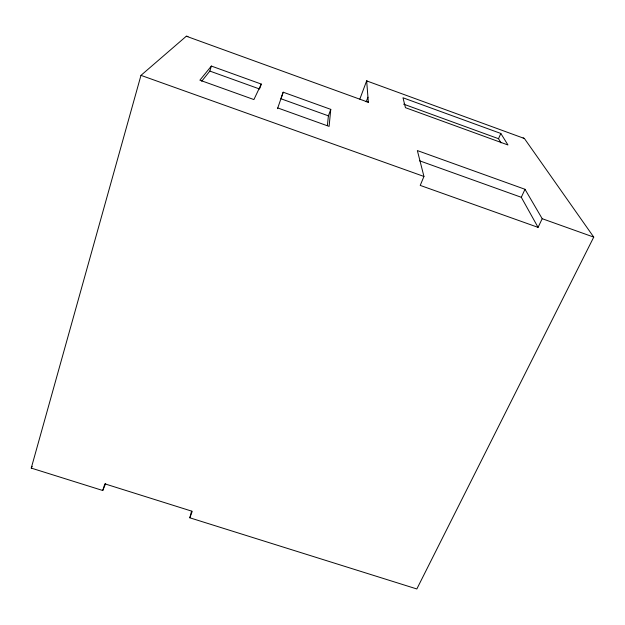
<?xml version="1.0" encoding="UTF-8"?>
<svg xmlns="http://www.w3.org/2000/svg" width="625" height="625" viewBox="0 0 625 625"><rect width="100%" height="100%" fill="white"/><g stroke="black" fill="none" stroke-linecap="round" stroke-linejoin="round"><path stroke-width="0.94" d="M277.523 108.672L283.188 92.203L330.766 109.367L329.102 126.383L277.742 107.953M327.383 125.555L328.406 115.844L330.766 109.367M523.109 137.883L524.383 138.484L593.75 237.109L416.836 588.961L189.844 517.805L191.539 511.258M105.688 483.453L102.742 490.5L31.25 468.094L140.977 75.367L186.312 36.227L187.984 36.445M201.719 81.227L209.828 71.07L211.367 66.062L261.266 84.07L259.898 88.188M102.742 490.5L104.859 483.852L192.234 511.305L189.844 517.805M283.188 92.203L280.945 98.758L328.406 115.844M359.836 99.109L366.703 80.711L367.219 81.305M366.219 101.766L367.945 97.195M423.945 176.453L420.227 185.406L538.07 227.375L542.195 218.695L525 189.289L417.359 150.57L423.945 176.453L140.977 75.367M501.023 142.891L498.523 138.703L500.828 133.461L402.984 97.773L405.453 107.68L507.961 144.969L500.828 133.461M538.07 227.375L521.305 197.297L525 189.289M261.266 84.07L253.898 99.57L199.883 80.188L211.367 66.062M31.25 468.094L32.195 466.391M365.703 101.461L368.008 101.734L368.344 102.289L186.312 36.227M542.195 218.695L593.75 237.109M419.508 160.773L521.305 197.297M209.828 71.07L259.625 89.016M524.383 138.484L366.664 80.898L368.344 102.289M403.609 104.141L498.523 138.703"/></g></svg>
